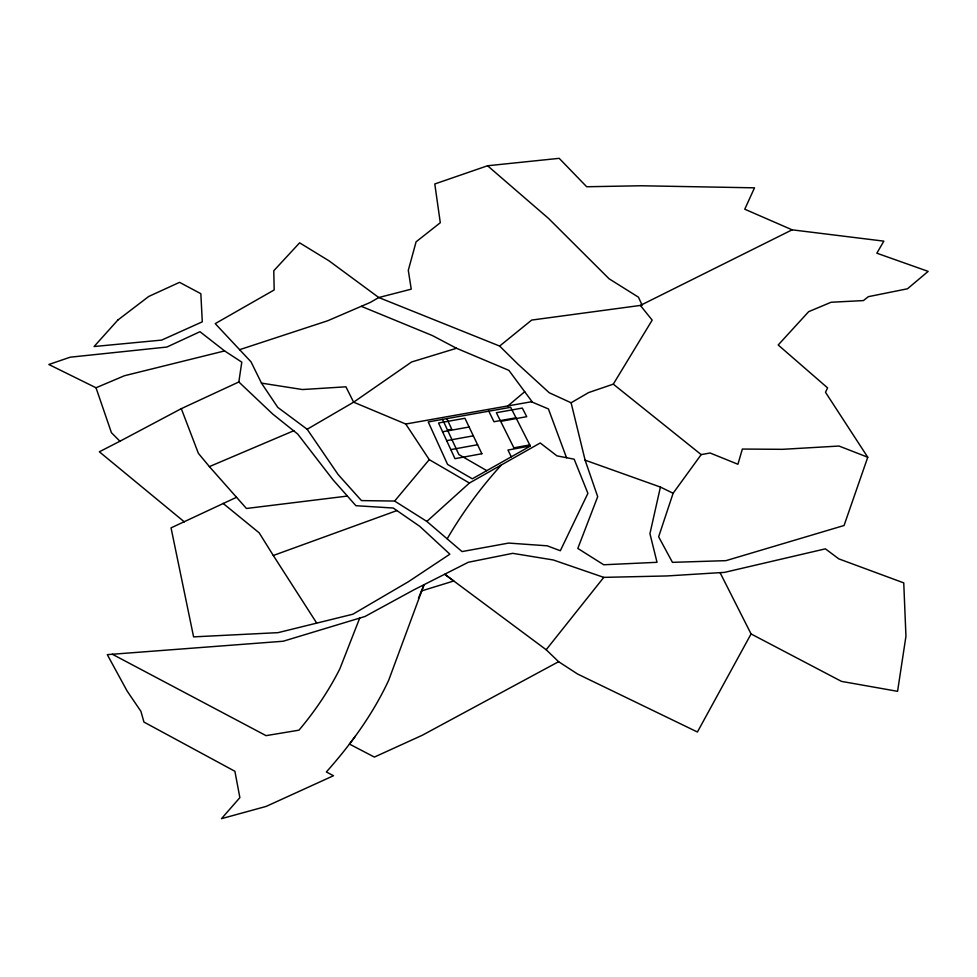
<?xml version="1.0" encoding="UTF-8"?>
<svg xmlns="http://www.w3.org/2000/svg" width="977" height="977" viewBox="0 0 977 977"><rect width="100%" height="100%" fill="white"/><g stroke="black" fill="none" stroke-linecap="round" stroke-linejoin="round"><path stroke-width="1.47" d="M238.828 381.97L241.795 362.149L224.6 350.926L199.967 331.716L166.896 347.043L70.197 357.191L48.85 364.494L96.015 387.771L111.439 432.701L119.915 441.238L181.307 408.655L238.828 381.97L272.827 414.15L297.692 434.032L332.949 479.731L355.897 505.695L393.23 508.028L419.805 526.371L449.872 554.179L408.459 581.681L352.905 614.203L278.066 632.644L193.593 636.87L171.048 527.873L236.532 497.293L246.448 508.48L347.385 496.072M585.113 460.167L660.415 487.071L649.937 533.662L657.033 562.312L603.713 564.767L577.81 548.427L597.692 496.682L585.113 460.167L571.105 402.78L549.257 392.766L517.895 364.103L499.638 346.066L378.783 297.533L328.919 260.761L299.621 242.833L273.78 270.751L274.171 289.961L215.221 323.619L251.016 361.844L261.482 383.118L277.773 407.385L307.169 429.257L338.152 474.59L361.453 500.59L394.635 501.067L426.851 521.425L462.023 551.578L508.663 543.078L547.181 545.813L560.334 550.735L587.898 493.348L574.171 459.19L556.963 455.868L540.232 442.984L469.412 483.029L426.851 521.425M867.759 457.236L839.011 446.037L782.589 449.322L742.361 449.054L737.916 464.258L710.096 452.998L701.181 454.61L673.116 493.251L658.645 536.788L672.445 562.349L725.96 560.651L844.055 525.504L867.759 457.236L825.492 392.278L827.592 387.893L778.193 344.991L808.663 311.675L831.073 302.259L863.448 300.574L868.321 296.678L907.474 288.789L928.15 271.386L876.845 253.202L883.843 241.148L792.115 229.827L744.755 209.2L754.513 187.828L640.997 185.764L586.688 186.754L559.186 158.335L487.572 165.76L434.789 183.969L440.297 222.719L416.092 241.82L408.301 270.311L411.232 289.168L378.783 297.533L370.344 302.406L327.735 320.749L239.609 349.681M418.461 598.254L424.067 584.698L388.748 680.114C373.092 713.869 351.036 744.242 326.367 771.952L333.475 775.726L266.135 806.416L221.486 818.665L239.866 797.647L234.895 771.28L143.949 722.064L140.932 711.366L127.108 691.02L107.287 654.639L283.171 641.242L364.995 616.487L413.992 589.778L468.325 562.263L512.705 553.336L553.251 559.968L603.774 577.37L666.766 575.954L724.531 572.375L825.406 548.842L838.803 558.868L903.749 582.89L905.948 636.247L897.57 691.325L841.478 681.384L751.069 633.939L720.159 572.815M359.707 618.099L339.862 668.793C328.773 690.812 314.85 711.354 298.962 730.173L266.062 735.644L112.318 654.236M751.069 633.939L697.419 732.005L577.602 674.032L558.612 661.698L546.18 649.742L444.755 574.268L453.78 580.985L421.417 590.963M447.173 538.84C462.585 512.4 480.806 487.596 501.396 464.942M571.105 402.78L588.606 392.583L613.287 384.144L652.184 320.126L640.362 305.435L792.115 229.827M355.347 736.243L349.473 744.083L374.374 757.077L422.235 735.278L558.612 661.698M546.18 649.742L603.774 577.37M394.635 501.067L429.257 459.63L405.76 424.03L353.625 402.182L345.919 386.807L302.455 389.542L261.482 383.118M507.845 405.931L524.71 391.74M499.638 346.066L531.671 320.077L642.145 305.19L638.445 297.179L609.098 278.787L548.585 218.482L487.572 165.76M307.169 429.257L353.625 402.182L411.622 361.978L456.503 348.276L508.883 370.356L532.038 401.645L405.76 424.03M119.915 441.238L99.349 451.801L184.348 521.889M181.307 408.655L198.368 453.316L209.383 466.615L293.906 430.686M96.015 387.771L124.47 375.73L224.6 350.926M223.049 503.363L259.186 532.856L273.304 555.486L396.87 510.605M529.754 444.926L513.89 447.845L496.365 412.697L522.316 408.081L526.725 416.678L500.676 421.356M530.267 445.939L507.955 450.043L511.289 456.821M450.812 449.615L477.582 444.73M446.672 440.651L473.332 435.827M447.503 430.063L451.777 429.294L446.807 418.632M516.003 417.79L493.983 421.734L488.781 411.183M442.581 431.773L469.119 427.01M361.405 306.363L432.371 335.551L456.503 348.276M531.366 401.767L548.427 408.936L566.526 457.712M660.415 487.071L673.116 493.251M486.79 470.645L458.872 454.549L442.544 419.389M429.257 459.63L469.412 483.029M613.287 384.144L701.181 454.61M209.383 466.615L236.532 497.293M273.304 555.486L316.597 622.923M117.851 320.053L94.085 346.53L161.694 340.094L202.288 321.824L200.847 293.698L179.548 282.341L148.712 296.471L117.851 320.053M530.34 446.062L472.331 478.803L447.576 464.429L428.231 421.93L510.678 407.299L530.34 446.062M481.869 453.731L454.989 458.677L438.539 422.992L464.954 418.29L481.869 453.731"/></g></svg>
